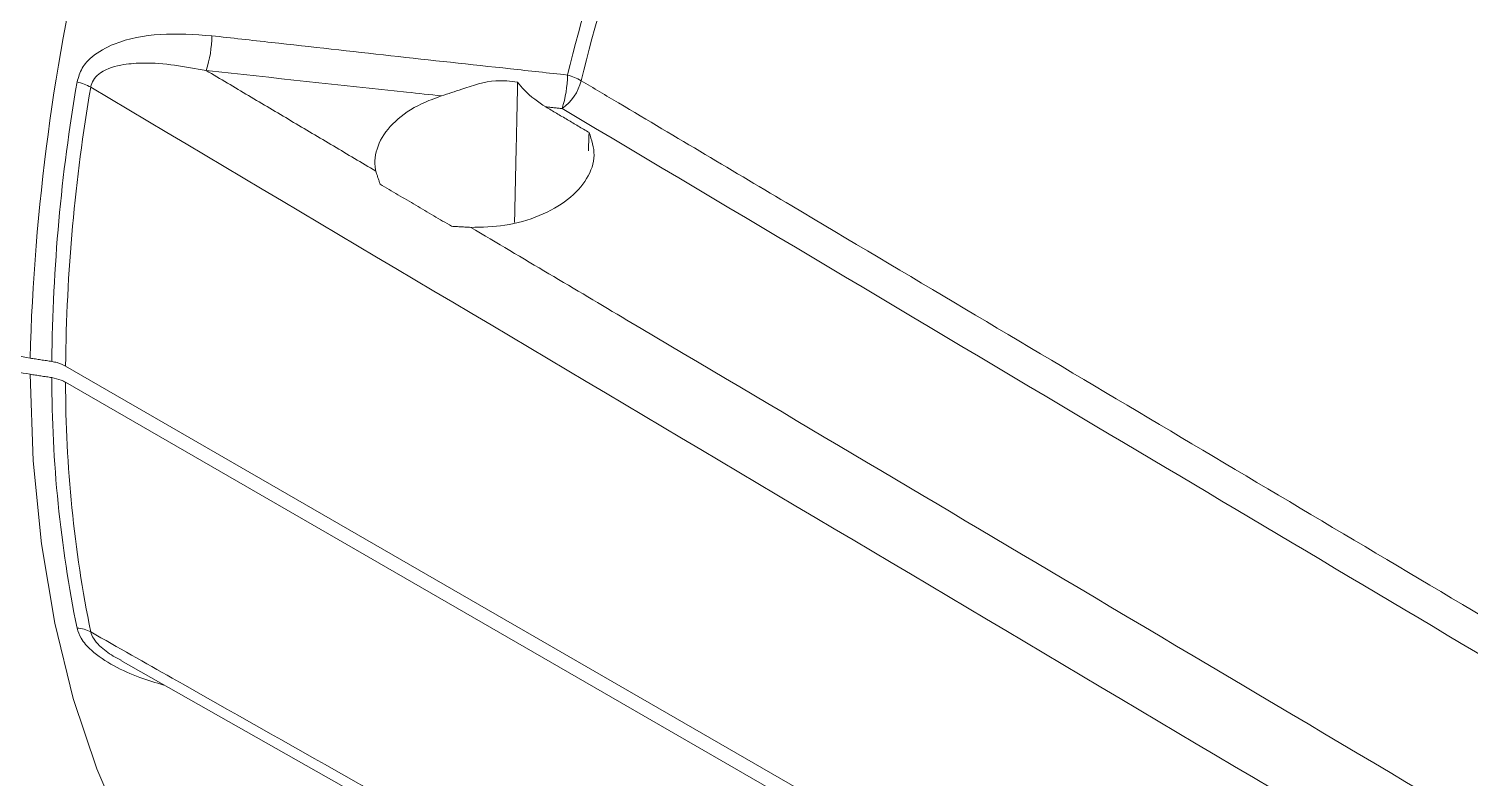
# Model space of a CAD drawing. Extents: x 2 to 136, y 1 to 99.
# Drawn here: x 12.732 to 15.641, y 79.963 to 81.477 of the extents above; entities that cross this region are included whole.
import ezdxf

# ---------------------------------------------------------------- set-up
doc = ezdxf.new("R2010")
doc.units = 0
doc.header["$MEASUREMENT"] = 0
doc.linetypes.add('SLD-Solid', pattern=[0])
doc.layers.add('OBJECT', color=7, linetype='CONTINUOUS')

msp = doc.modelspace()

# ---------------------------------------------------------------- linework, layer by layer
at = {"layer": 'OBJECT', "linetype": 'SLD-Solid', "lineweight": 15}
for p, q in [((16.1177, 78.8832), (12.8057, 80.7952)), ((12.8057, 80.7625), (16.1177, 78.8505))]:
    msp.add_line(p, q, dxfattribs=at)
at = {"layer": 'OBJECT', "linetype": 'SLD-Solid', "lineweight": 15, "flags": 128}
for points in [[(12.734, 80.7786), (12.7402, 80.6037), (12.7569, 80.4358), (12.7839, 80.2756), (12.8212, 80.1238), (12.8685, 79.9812), (12.9258, 79.8484), (12.9926, 79.7259), (13.0687, 79.6144), (13.1538, 79.5144)], [(12.9173, 80.2001), (13.585, 79.8218), (16.226, 78.3255)]]:
    msp.add_lwpolyline(points, dxfattribs=at)
at = {"layer": 'OBJECT', "linetype": 'SLD-Solid', "lineweight": 15}
for centre, radius, start, end in [((17.105, 80.6868), 4.3728, 154.636, 178.3701), ((17.8831, 80.3843), 4.185, 156.5781, 166.1907), ((17.8981, 80.3758), 4.1722, 156.5781, 166.1907), ((12.862, 81.4652), 0.239, 342.2512, 359.3309), ((16.2971, 80.7718), 3.5193, 170.2276, 179.4695), ((16.3158, 80.7626), 3.5102, 170.2277, 179.4687), ((12.8035, 81.2631), 0.109, 60.9024, 76.5494), ((13.5754, 81.3874), 0.2436, 342.8049, 359.0144), ((13.7495, 81.3965), 0.1001, 305.8423, 345.6232), ((13.782, 81.2564), 0.1321, 60.7679, 73.7307), ((15.3183, 80.7718), 2.5404, 180.0017, 191.4906), ((15.3394, 80.7626), 2.5337, 180.0026, 191.4907), ((12.8253, 80.2012), 0.0647, 61.1892, 86.8986)]:
    msp.add_arc(centre, radius, start, end, dxfattribs=at)
for points, knots in [([(12.8288, 81.3692), (12.8317, 81.3789), (12.8373, 81.3981), (12.863, 81.4258), (12.9147, 81.4539), (12.9986, 81.4694), (13.066, 81.4648), (13.101, 81.4624)], [0, 0, 0, 0, 0.101178, 0.201859, 0.374018, 0.675191, 1, 1, 1, 1]), ([(13.101, 81.4624), (13.1411, 81.4579), (13.3419, 81.4354), (13.5812, 81.4089), (13.7805, 81.3874), (13.819, 81.3832)], [0, 0, 0, 0, 0.167872, 0.839364, 1, 1, 1, 1]), ([(13.0896, 81.3923), (13.047, 81.4001), (12.9908, 81.4104), (12.9193, 81.405), (12.884, 81.3952), (12.8638, 81.3772), (12.858, 81.3662), (12.8568, 81.3598), (12.8565, 81.3584)], [0, 0, 0, 0, 0.49037, 0.647323, 0.850236, 0.921686, 0.982752, 1, 1, 1, 1]), ([(13.5645, 81.341), (13.5411, 81.3435), (13.3827, 81.3604), (13.2245, 81.3776), (13.0896, 81.3923)], [0, 0, 0, 0, 0.147984, 1, 1, 1, 1]), ([(16.2009, 79.3712), (16.1421, 79.4061), (15.8482, 79.5807), (14.7333, 80.2431), (13.6773, 80.8706), (12.8565, 81.3584)], [0, 0, 0, 0, 0.052722, 0.263609, 1, 1, 1, 1]), ([(13.7183, 81.3688), (13.7036, 81.3706), (13.6657, 81.3752), (13.6138, 81.3573), (13.5781, 81.3455), (13.5645, 81.341)], [0, 0, 0, 0, 0.281228, 0.727865, 1, 1, 1, 1]), ([(13.775, 81.3188), (13.76, 81.3288), (13.7398, 81.3421), (13.7226, 81.3634), (13.7183, 81.3688)], [0, 0, 0, 0, 0.74649, 1, 1, 1, 1]), ([(13.8465, 81.3717), (13.8717, 81.3567), (14.0134, 81.2724), (14.621, 80.9109), (15.5608, 80.3519), (16.3843, 79.8621), (16.7419, 79.6495)], [0, 0, 0, 0, 0.026129, 0.146813, 0.629552, 1, 1, 1, 1]), ([(13.5645, 81.341), (13.5507, 81.336), (13.5147, 81.3229), (13.468, 81.2907), (13.4349, 81.2461), (13.4284, 81.2106), (13.4314, 81.1921), (13.4319, 81.1891)], [0, 0, 0, 0, 0.162696, 0.424831, 0.687546, 0.950209, 1, 1, 1, 1]), ([(16.7033, 79.5921), (16.4001, 79.7726), (15.7937, 80.1334), (14.8287, 80.7078), (14.1669, 81.1018), (13.8082, 81.3154)], [0, 0, 0, 0, 0.314137, 0.628275, 1, 1, 1, 1]), ([(13.6235, 81.0754), (13.6467, 81.0759), (13.6948, 81.0769), (13.7642, 81.0971), (13.8225, 81.1301), (13.8613, 81.173), (13.8779, 81.2212), (13.8677, 81.2518), (13.8625, 81.2671)], [0, 0, 0, 0, 0.156109, 0.324409, 0.493191, 0.662433, 0.831758, 1, 1, 1, 1]), ([(13.6235, 81.0754), (13.7287, 81.013), (14.1373, 80.7704), (14.8997, 80.3179), (15.557, 79.9278), (15.9107, 79.7179)], [0, 0, 0, 0, 0.137909, 0.536076, 1, 1, 1, 1]), ([(12.2857, 80.9606), (12.3347, 80.9355), (12.4361, 80.8834), (12.5927, 80.8363), (12.6969, 80.8178), (12.734, 80.8112)], [0, 0, 0, 0, 0.375049, 0.776984, 1, 1, 1, 1]), ([(12.734, 80.7786), (12.6968, 80.7851), (12.6066, 80.801), (12.471, 80.8408), (12.3603, 80.8867), (12.3025, 80.9187), (12.2857, 80.928)], [0, 0, 0, 0, 0.222892, 0.54036, 0.867035, 1, 1, 1, 1]), ([(12.8057, 80.7952), (12.8003, 80.7978), (12.7919, 80.8018), (12.7816, 80.8037), (12.7779, 80.8044)], [0, 0, 0, 0, 0.643567, 1, 1, 1, 1]), ([(12.7779, 80.7718), (12.7845, 80.7704), (12.7948, 80.7682), (12.8028, 80.764), (12.8057, 80.7625)], [0, 0, 0, 0, 0.643557, 1, 1, 1, 1]), ([(13.0043, 80.1508), (12.988, 80.1555), (12.9532, 80.1656), (12.9024, 80.1886), (12.8612, 80.2157), (12.8363, 80.2432), (12.8311, 80.2588), (12.8288, 80.2658)], [0, 0, 0, 0, 0.219329, 0.468193, 0.718719, 0.875016, 1, 1, 1, 1]), ([(12.8565, 80.2579), (12.9113, 80.2268), (13.2013, 80.0626), (14.316, 79.4314), (15.376, 78.8314), (16.2009, 78.3644)], [0, 0, 0, 0, 0.049218, 0.260105, 1, 1, 1, 1]), ([(12.8565, 80.2579), (12.8579, 80.2536), (12.8612, 80.2441), (12.877, 80.2268), (12.8965, 80.2113), (12.9125, 80.2038), (12.9178, 80.2012)], [0, 0, 0, 0, 0.190028, 0.423857, 0.807889, 1, 1, 1, 1])]:
    msp.add_open_spline(points, degree=3, knots=knots, dxfattribs=at)
for points in [[(13.0896, 81.3923), (13.4319, 81.1891)], [(13.7183, 81.3688), (13.712, 81.0851)], [(13.775, 81.3188), (13.8625, 81.2671)], [(13.8082, 81.3154), (13.775, 81.3188)], [(13.8625, 81.2671), (13.8611, 81.2299)], [(13.4406, 81.1626), (13.4319, 81.1891)], [(13.5849, 81.0776), (13.4406, 81.1626)], [(13.6235, 81.0754), (13.5849, 81.0776)], [(12.7779, 80.8044), (12.734, 80.8112)], [(12.734, 80.7786), (12.7779, 80.7718)]]:
    msp.add_open_spline(points, degree=1, dxfattribs=at)

doc.saveas('drawing.dxf')
